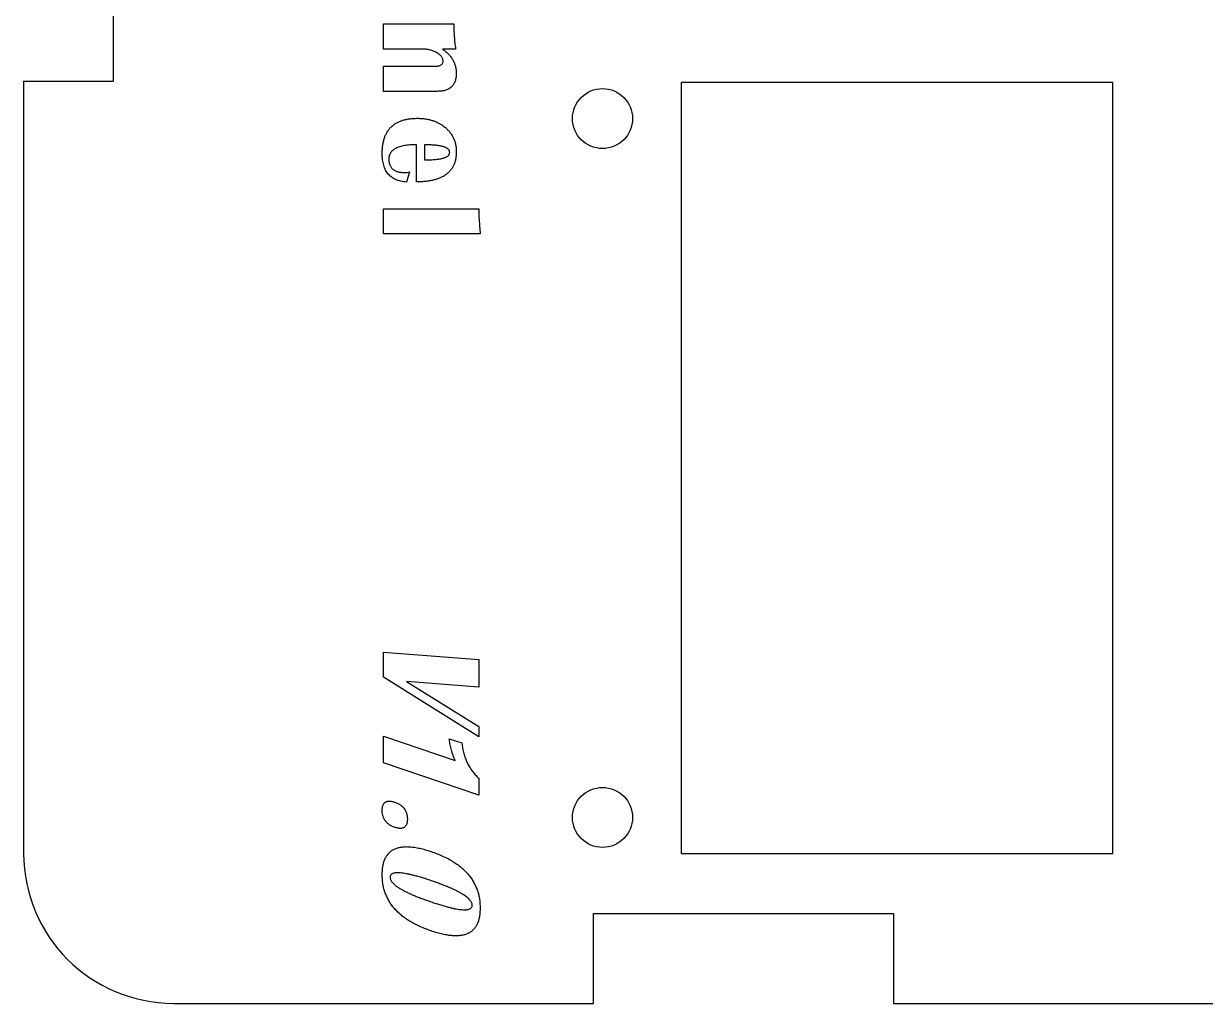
# Model space of a CAD drawing. Header units: millimetres. Extents: x 2 to 1187, y 2 to 839.
# Drawn here: x 167.3 to 206.7, y 671.42 to 704.09 of the extents above; entities that cross this region are included whole.
import ezdxf

# ---------------------------------------------------------------- set-up
doc = ezdxf.new("R2010")
doc.units = ezdxf.units.MM

msp = doc.modelspace()

# ---------------------------------------------------------------- linework, layer by layer
at = {"color": 7, "linetype": 'Continuous', "lineweight": 25}
for p, q in [((170.297, 702.174), (170.297, 705.674)), ((179.297, 704.082), (181.639, 704.082)), ((179.297, 703.244), (179.297, 704.082)), ((180.577, 703.244), (179.297, 703.244)), ((181.698, 703.244), (181.259, 703.244)), ((179.297, 702.671), (181.013, 702.671)), ((179.297, 701.833), (179.297, 702.671)), ((167.297, 702.174), (167.297, 676.424)), ((167.297, 702.174), (170.297, 702.174)), ((203.617, 702.124), (189.217, 702.124)), ((189.217, 702.124), (189.217, 676.424)), ((203.617, 676.424), (203.617, 702.124)), ((181.096, 701.833), (179.297, 701.833)), ((180.4, 698.815), (180.4, 700.052)), ((180.664, 700.054), (180.664, 699.547)), ((180.88, 700.045), (180.664, 700.054)), ((180.158, 699.152), (180.058, 698.81)), ((179.297, 697.079), (179.297, 697.917)), ((179.297, 697.917), (182.472, 697.917)), ((182.518, 697.079), (179.297, 697.079)), ((179.297, 683.131), (182.472, 682.894)), ((179.297, 682.305), (179.297, 683.131)), ((182.472, 682.894), (182.472, 681.964)), ((182.472, 680.306), (179.297, 682.305)), ((182.472, 681.964), (180.065, 682.154)), ((180.065, 682.154), (182.472, 680.65)), ((182.472, 680.65), (182.472, 680.306)), ((179.297, 680.331), (181.682, 679.521)), ((179.297, 679.449), (179.297, 680.331)), ((181.488, 680.248), (181.909, 680.105)), ((182.472, 678.37), (179.297, 679.449)), ((182.472, 678.929), (182.472, 678.37)), ((189.217, 676.424), (203.617, 676.424)), ((186.297, 674.424), (196.297, 674.424)), ((186.297, 671.424), (186.297, 674.424)), ((196.297, 674.424), (196.297, 671.424)), ((172.297, 671.424), (186.297, 671.424)), ((196.297, 671.424), (216.297, 671.424))]:
    msp.add_line(p, q, dxfattribs=at)
for centre in [(186.597, 700.924), (186.597, 677.624)]:
    msp.add_circle(centre, 1, dxfattribs=at)
msp.add_arc((172.297, 676.424), 5, 180, 270, dxfattribs=at)
for points, knots in [([(181.639, 704.082), (181.64, 704.011), (181.641, 703.869), (181.652, 703.658), (181.671, 703.45), (181.689, 703.312), (181.698, 703.244)], [0, 0, 0, 0, 0.25496, 0.50613, 0.754667, 1, 1, 1, 1]), ([(181.281, 702.834), (181.281, 702.848), (181.279, 702.875), (181.27, 702.915), (181.252, 702.954), (181.229, 702.991), (181.199, 703.026), (181.163, 703.061), (181.12, 703.093), (181.054, 703.134), (180.962, 703.178), (180.843, 703.217), (180.713, 703.24), (180.623, 703.243), (180.577, 703.244)], [0, 0, 0, 0, 0.045909, 0.092169, 0.138696, 0.187103, 0.238824, 0.294756, 0.355077, 0.420251, 0.557224, 0.697472, 0.844699, 1, 1, 1, 1]), ([(181.259, 703.244), (181.296, 703.217), (181.367, 703.164), (181.461, 703.074), (181.542, 702.981), (181.609, 702.883), (181.659, 702.78), (181.696, 702.672), (181.718, 702.56), (181.721, 702.484), (181.722, 702.445)], [0, 0, 0, 0, 0.142879, 0.277046, 0.404444, 0.526135, 0.644894, 0.762143, 0.879496, 1, 1, 1, 1]), ([(181.013, 702.671), (181.034, 702.672), (181.074, 702.672), (181.128, 702.68), (181.175, 702.692), (181.214, 702.709), (181.244, 702.734), (181.267, 702.762), (181.279, 702.797), (181.281, 702.821), (181.281, 702.834)], [0, 0, 0, 0, 0.177459, 0.3328531, 0.4680123, 0.5865338, 0.6918097, 0.7904019, 0.8902754, 1, 1, 1, 1]), ([(181.722, 702.445), (181.722, 702.42), (181.721, 702.372), (181.714, 702.303), (181.702, 702.238), (181.684, 702.178), (181.662, 702.123), (181.635, 702.072), (181.604, 702.026), (181.567, 701.985), (181.524, 701.949), (181.478, 701.918), (181.426, 701.892), (181.369, 701.871), (181.308, 701.853), (181.242, 701.842), (181.17, 701.834), (181.121, 701.833), (181.096, 701.833)], [0, 0, 0, 0, 0.074137, 0.143077, 0.208731, 0.270168, 0.329274, 0.386049, 0.441235, 0.49564, 0.550626, 0.605991, 0.663667, 0.723162, 0.786577, 0.853456, 0.924514, 1, 1, 1, 1]), ([(179.253, 699.765), (179.254, 699.812), (179.256, 699.904), (179.269, 700.037), (179.292, 700.16), (179.323, 700.275), (179.365, 700.381), (179.415, 700.478), (179.476, 700.564), (179.545, 700.643), (179.624, 700.711), (179.711, 700.772), (179.808, 700.822), (179.914, 700.863), (180.029, 700.894), (180.153, 700.918), (180.286, 700.931), (180.378, 700.933), (180.426, 700.934)], [0, 0, 0, 0, 0.0744092, 0.1447968, 0.2104685, 0.2729559, 0.3322359, 0.3895118, 0.4447587, 0.499497, 0.5539956, 0.6095406, 0.6663273, 0.7259449, 0.788782, 0.8548771, 0.9252283, 1, 1, 1, 1]), ([(180.426, 700.934), (180.472, 700.933), (180.563, 700.931), (180.696, 700.916), (180.823, 700.893), (180.943, 700.858), (181.057, 700.815), (181.164, 700.76), (181.266, 700.697), (181.359, 700.625), (181.444, 700.545), (181.519, 700.459), (181.582, 700.367), (181.633, 700.269), (181.674, 700.167), (181.702, 700.059), (181.72, 699.945), (181.721, 699.867), (181.722, 699.828)], [0, 0, 0, 0, 0.072963, 0.142686, 0.210299, 0.275652, 0.339072, 0.401711, 0.463814, 0.526344, 0.587887, 0.647011, 0.705185, 0.762348, 0.819731, 0.877957, 0.937843, 1, 1, 1, 1]), ([(180.058, 698.81), (180.026, 698.813), (179.962, 698.818), (179.871, 698.836), (179.785, 698.858), (179.707, 698.889), (179.634, 698.924), (179.567, 698.968), (179.507, 699.018), (179.453, 699.074), (179.406, 699.138), (179.364, 699.208), (179.33, 699.285), (179.302, 699.368), (179.28, 699.458), (179.264, 699.554), (179.255, 699.658), (179.254, 699.728), (179.253, 699.765)], [0, 0, 0, 0, 0.06965, 0.135229, 0.197392, 0.25704, 0.314234, 0.370284, 0.425408, 0.480651, 0.536103, 0.593867, 0.652848, 0.71521, 0.780087, 0.849342, 0.922349, 1, 1, 1, 1]), ([(180.4, 700.052), (180.362, 700.051), (180.29, 700.05), (180.185, 700.045), (180.087, 700.036), (179.996, 700.023), (179.913, 700.006), (179.837, 699.986), (179.768, 699.962), (179.705, 699.934), (179.651, 699.902), (179.603, 699.866), (179.563, 699.827), (179.53, 699.784), (179.504, 699.737), (179.487, 699.685), (179.475, 699.631), (179.474, 699.593), (179.473, 699.573)], [0, 0, 0, 0, 0.096637, 0.186863, 0.271388, 0.349853, 0.423092, 0.490678, 0.553481, 0.61132, 0.66581, 0.716195, 0.764399, 0.810517, 0.856405, 0.90234, 0.950119, 1, 1, 1, 1]), ([(181.722, 699.828), (181.722, 699.787), (181.72, 699.707), (181.704, 699.592), (181.679, 699.484), (181.642, 699.385), (181.596, 699.293), (181.538, 699.209), (181.471, 699.133), (181.392, 699.066), (181.304, 699.005), (181.205, 698.955), (181.096, 698.911), (180.976, 698.876), (180.847, 698.849), (180.707, 698.829), (180.557, 698.817), (180.453, 698.816), (180.4, 698.815)], [0, 0, 0, 0, 0.064543, 0.125622, 0.18336, 0.238616, 0.292251, 0.345415, 0.398282, 0.45224, 0.508017, 0.566355, 0.627649, 0.693101, 0.762388, 0.836686, 0.915551, 1, 1, 1, 1]), ([(180.664, 699.547), (180.698, 699.547), (180.763, 699.547), (180.858, 699.551), (180.947, 699.556), (181.029, 699.561), (181.104, 699.571), (181.173, 699.581), (181.235, 699.594), (181.291, 699.608), (181.34, 699.624), (181.383, 699.642), (181.419, 699.662), (181.449, 699.684), (181.473, 699.709), (181.49, 699.735), (181.5, 699.764), (181.501, 699.784), (181.502, 699.794)], [0, 0, 0, 0, 0.108551, 0.21052, 0.305179, 0.393303, 0.474361, 0.54903, 0.616952, 0.678742, 0.733853, 0.783788, 0.827753, 0.867333, 0.902854, 0.936042, 0.968034, 1, 1, 1, 1]), ([(181.502, 699.794), (181.501, 699.803), (181.5, 699.821), (181.493, 699.847), (181.48, 699.872), (181.463, 699.894), (181.441, 699.916), (181.414, 699.935), (181.382, 699.953), (181.346, 699.969), (181.304, 699.984), (181.258, 699.997), (181.207, 700.009), (181.151, 700.019), (181.09, 700.028), (181.025, 700.036), (180.954, 700.041), (180.905, 700.043), (180.88, 700.045)], [0, 0, 0, 0, 0.037357, 0.0748, 0.112303, 0.150418, 0.192873, 0.238621, 0.288971, 0.343544, 0.404439, 0.4708, 0.54315, 0.621646, 0.70641, 0.798486, 0.895978, 1, 1, 1, 1]), ([(179.473, 699.573), (179.474, 699.555), (179.475, 699.52), (179.481, 699.469), (179.491, 699.422), (179.506, 699.378), (179.523, 699.337), (179.547, 699.3), (179.573, 699.267), (179.604, 699.237), (179.639, 699.21), (179.678, 699.188), (179.721, 699.168), (179.769, 699.153), (179.82, 699.14), (179.876, 699.132), (179.935, 699.127), (179.976, 699.126), (179.997, 699.126)], [0, 0, 0, 0, 0.069029, 0.133252, 0.194908, 0.252892, 0.309189, 0.363704, 0.417159, 0.471506, 0.526874, 0.584383, 0.643784, 0.70702, 0.773518, 0.844287, 0.919627, 1, 1, 1, 1]), ([(179.997, 699.126), (180.023, 699.127), (180.077, 699.13), (180.13, 699.144), (180.158, 699.152)], [0, 0, 0, 0, 0.46492, 1, 1, 1, 1]), ([(182.472, 697.917), (182.473, 697.856), (182.474, 697.729), (182.484, 697.528), (182.498, 697.31), (182.511, 697.158), (182.518, 697.079)], [0, 0, 0, 0, 0.217552, 0.45584, 0.717441, 1, 1, 1, 1]), ([(181.682, 679.521), (181.668, 679.555), (181.641, 679.621), (181.606, 679.721), (181.573, 679.816), (181.547, 679.909), (181.525, 679.998), (181.508, 680.084), (181.495, 680.167), (181.49, 680.221), (181.488, 680.248)], [0, 0, 0, 0, 0.145322, 0.284965, 0.418509, 0.545549, 0.666776, 0.783046, 0.893722, 1, 1, 1, 1]), ([(181.909, 680.105), (181.916, 680.046), (181.93, 679.93), (181.968, 679.761), (182.019, 679.601), (182.082, 679.448), (182.16, 679.305), (182.25, 679.17), (182.354, 679.043), (182.432, 678.967), (182.472, 678.929)], [0, 0, 0, 0, 0.133898, 0.262908, 0.388621, 0.511724, 0.633225, 0.754498, 0.876252, 1, 1, 1, 1]), ([(179.253, 677.855), (179.253, 677.872), (179.253, 677.904), (179.26, 677.949), (179.266, 677.991), (179.278, 678.028), (179.292, 678.062), (179.311, 678.09), (179.332, 678.115), (179.357, 678.134), (179.385, 678.15), (179.417, 678.16), (179.452, 678.167), (179.49, 678.169), (179.531, 678.165), (179.575, 678.159), (179.623, 678.147), (179.655, 678.137), (179.672, 678.131)], [0, 0, 0, 0, 0.0793, 0.151493, 0.217733, 0.279208, 0.335108, 0.388416, 0.438473, 0.487997, 0.537569, 0.590455, 0.644554, 0.704367, 0.768582, 0.839995, 0.915852, 1, 1, 1, 1]), ([(179.672, 678.131), (179.705, 678.119), (179.769, 678.095), (179.855, 678.045), (179.928, 677.988), (179.988, 677.921), (180.035, 677.846), (180.067, 677.761), (180.088, 677.668), (180.09, 677.603), (180.091, 677.57)], [0, 0, 0, 0, 0.140675, 0.2701431, 0.3921561, 0.5083642, 0.624225, 0.742559, 0.8666521, 1, 1, 1, 1]), ([(179.672, 677.293), (179.639, 677.306), (179.575, 677.33), (179.489, 677.379), (179.416, 677.437), (179.356, 677.503), (179.31, 677.579), (179.276, 677.663), (179.257, 677.756), (179.254, 677.821), (179.253, 677.855)], [0, 0, 0, 0, 0.139891, 0.270207, 0.391558, 0.508427, 0.62386, 0.742579, 0.866535, 1, 1, 1, 1]), ([(180.091, 677.57), (180.091, 677.553), (180.09, 677.521), (180.085, 677.475), (180.077, 677.433), (180.066, 677.396), (180.051, 677.363), (180.033, 677.335), (180.012, 677.31), (179.987, 677.291), (179.958, 677.275), (179.927, 677.264), (179.892, 677.258), (179.854, 677.256), (179.813, 677.259), (179.769, 677.266), (179.721, 677.277), (179.689, 677.288), (179.672, 677.293)], [0, 0, 0, 0, 0.079281, 0.151335, 0.217763, 0.279224, 0.335111, 0.387817, 0.438576, 0.488089, 0.537649, 0.589499, 0.644653, 0.704452, 0.768652, 0.838975, 0.915872, 1, 1, 1, 1]), ([(179.253, 675.715), (179.254, 675.768), (179.256, 675.869), (179.276, 676.013), (179.306, 676.143), (179.351, 676.259), (179.409, 676.36), (179.48, 676.446), (179.564, 676.517), (179.661, 676.573), (179.771, 676.614), (179.893, 676.639), (180.028, 676.651), (180.175, 676.646), (180.335, 676.628), (180.508, 676.595), (180.693, 676.547), (180.819, 676.506), (180.885, 676.484)], [0, 0, 0, 0, 0.070289, 0.134379, 0.193186, 0.247625, 0.29838, 0.347176, 0.395269, 0.444244, 0.495461, 0.550445, 0.609914, 0.674976, 0.745962, 0.823642, 0.90815, 1, 1, 1, 1]), ([(180.885, 676.484), (180.951, 676.461), (181.08, 676.415), (181.265, 676.336), (181.438, 676.253), (181.597, 676.162), (181.745, 676.066), (181.878, 675.963), (182.001, 675.855), (182.109, 675.74), (182.206, 675.619), (182.288, 675.492), (182.359, 675.359), (182.416, 675.22), (182.462, 675.075), (182.493, 674.924), (182.513, 674.767), (182.515, 674.66), (182.516, 674.606)], [0, 0, 0, 0, 0.078562, 0.153431, 0.224943, 0.293211, 0.358735, 0.421619, 0.482249, 0.540986, 0.598438, 0.654909, 0.710799, 0.766703, 0.823214, 0.88049, 0.939287, 1, 1, 1, 1]), ([(180.885, 673.839), (180.818, 673.862), (180.689, 673.908), (180.504, 673.987), (180.332, 674.07), (180.172, 674.161), (180.025, 674.257), (179.89, 674.36), (179.769, 674.468), (179.66, 674.583), (179.564, 674.703), (179.481, 674.83), (179.41, 674.963), (179.353, 675.102), (179.307, 675.247), (179.276, 675.398), (179.256, 675.554), (179.254, 675.661), (179.253, 675.715)], [0, 0, 0, 0, 0.078631, 0.153565, 0.22514, 0.293467, 0.359049, 0.421831, 0.482515, 0.541303, 0.598805, 0.65511, 0.711049, 0.767001, 0.823317, 0.880642, 0.939491, 1, 1, 1, 1]), ([(180.885, 675.514), (180.83, 675.533), (180.723, 675.569), (180.568, 675.617), (180.424, 675.659), (180.291, 675.695), (180.168, 675.724), (180.056, 675.747), (179.954, 675.764), (179.863, 675.775), (179.783, 675.778), (179.713, 675.776), (179.654, 675.768), (179.605, 675.753), (179.566, 675.731), (179.537, 675.702), (179.52, 675.665), (179.519, 675.639), (179.518, 675.625)], [0, 0, 0, 0, 0.1176852, 0.2273017, 0.3285832, 0.422016, 0.5070939, 0.5844585, 0.6537471, 0.7155475, 0.7695598, 0.816581, 0.8565821, 0.8907158, 0.9199156, 0.9462391, 0.9718415, 1, 1, 1, 1]), ([(179.518, 675.625), (179.519, 675.61), (179.521, 675.579), (179.538, 675.533), (179.566, 675.486), (179.604, 675.439), (179.653, 675.391), (179.712, 675.342), (179.781, 675.293), (179.862, 675.243), (179.953, 675.191), (180.054, 675.139), (180.167, 675.086), (180.29, 675.032), (180.423, 674.977), (180.567, 674.921), (180.722, 674.865), (180.829, 674.828), (180.885, 674.809)], [0, 0, 0, 0, 0.026995, 0.056248, 0.088695, 0.125038, 0.166472, 0.212826, 0.26474, 0.322105, 0.385647, 0.454909, 0.530361, 0.6117, 0.69953, 0.793345, 0.893575, 1, 1, 1, 1]), ([(182.252, 674.696), (182.25, 674.711), (182.248, 674.742), (182.231, 674.788), (182.203, 674.835), (182.165, 674.883), (182.117, 674.931), (182.058, 674.98), (181.988, 675.029), (181.908, 675.08), (181.816, 675.131), (181.715, 675.184), (181.602, 675.236), (181.48, 675.291), (181.346, 675.346), (181.202, 675.402), (181.047, 675.458), (180.94, 675.495), (180.885, 675.514)], [0, 0, 0, 0, 0.027379, 0.056599, 0.089009, 0.12564, 0.167026, 0.213328, 0.265183, 0.322706, 0.386176, 0.45536, 0.530725, 0.612141, 0.699871, 0.793579, 0.893696, 1, 1, 1, 1]), ([(180.885, 674.809), (180.94, 674.79), (181.046, 674.754), (181.201, 674.706), (181.345, 674.664), (181.479, 674.628), (181.601, 674.598), (181.714, 674.575), (181.815, 674.558), (181.906, 674.548), (181.986, 674.543), (182.056, 674.546), (182.115, 674.554), (182.164, 674.569), (182.204, 674.59), (182.232, 674.619), (182.249, 674.656), (182.251, 674.682), (182.252, 674.696)], [0, 0, 0, 0, 0.117752, 0.22743, 0.328769, 0.422255, 0.507489, 0.584897, 0.654225, 0.71606, 0.770125, 0.817173, 0.857197, 0.89135, 0.920332, 0.94667, 0.972287, 1, 1, 1, 1]), ([(182.516, 674.606), (182.515, 674.553), (182.513, 674.452), (182.494, 674.308), (182.463, 674.178), (182.418, 674.063), (182.361, 673.962), (182.29, 673.876), (182.205, 673.805), (182.108, 673.75), (181.998, 673.709), (181.876, 673.683), (181.741, 673.673), (181.594, 673.677), (181.434, 673.696), (181.262, 673.728), (181.076, 673.776), (180.95, 673.817), (180.885, 673.839)], [0, 0, 0, 0, 0.070041, 0.134183, 0.193038, 0.247237, 0.298033, 0.346868, 0.394804, 0.443818, 0.495077, 0.550105, 0.609596, 0.674711, 0.745755, 0.823499, 0.908076, 1, 1, 1, 1])]:
    msp.add_open_spline(points, degree=3, knots=knots, dxfattribs=at)

doc.saveas('drawing.dxf')
